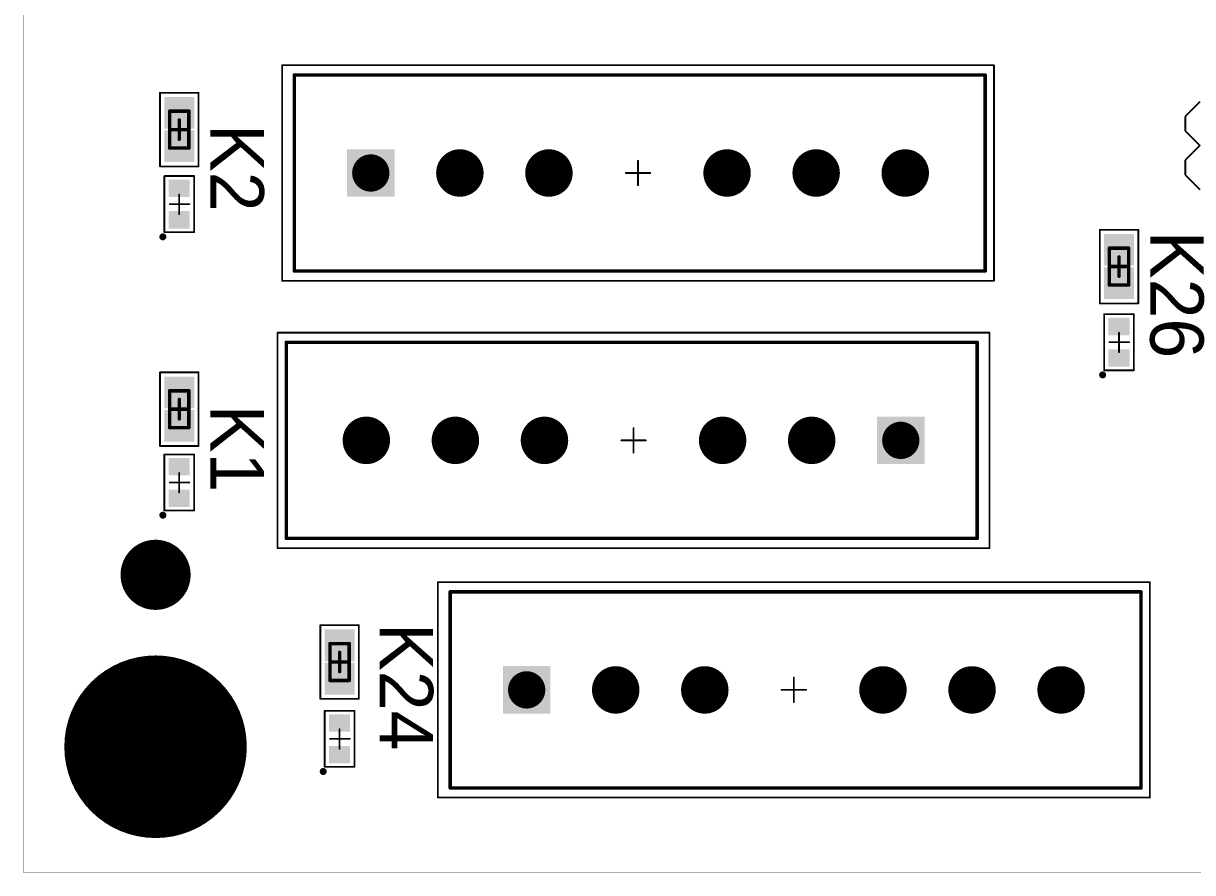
# Model space of a CAD drawing. Header units: millimetres. Extents: x 0 to 100, y 0 to 100.
# Drawn here: x 0 to 33.34, y 0 to 24.2 of the extents above; entities that cross this region are included whole.
import ezdxf

# ---------------------------------------------------------------- set-up
doc = ezdxf.new("R2010")
doc.units = ezdxf.units.MM
for name, color, linetype in [('BottomLayer', 5, 'Continuous'), ('BottomSolder', 6, 'Continuous'), ('Mechanical1', 6, 'Continuous'), ('Mechanical13', 56, 'Continuous'), ('Mechanical15', 56, 'Continuous'), ('MidLayer14', 9, 'Continuous'), ('MultiLayer', 9, 'Continuous'), ('PadHoleLayer', 156, 'Continuous'), ('TopLayer', 1, 'Continuous'), ('TopOverlay', 2, 'Continuous'), ('TopPaste', 8, 'Continuous'), ('TopSolder', 216, 'Continuous')]:
    doc.layers.add(name, color=color, linetype=linetype)

msp = doc.modelspace()

# ---------------------------------------------------------------- linework, layer by layer
at = {"layer": 'BottomLayer'}
for points, const_width in [([(12.158, 19.939, 1), (12.734, 19.939, 1)], 0.575), ([(14.698, 19.939, 1), (15.274, 19.939, 1)], 0.575), ([(19.778, 19.939, 1), (20.354, 19.939, 1)], 0.575), ([(22.318, 19.939, 1), (22.894, 19.939, 1)], 0.575), ([(24.858, 19.939, 1), (25.434, 19.939, 1)], 0.575), ([(9.491, 12.319, 1), (10.067, 12.319, 1)], 0.575), ([(12.031, 12.319, 1), (12.607, 12.319, 1)], 0.575), ([(14.571, 12.319, 1), (15.147, 12.319, 1)], 0.575), ([(19.651, 12.319, 1), (20.227, 12.319, 1)], 0.575), ([(22.191, 12.319, 1), (22.767, 12.319, 1)], 0.575), ([(2.519, 3.587, 1), (5.019, 3.587, 1)], 2.5), ([(16.603, 5.207, 1), (17.179, 5.207, 1)], 0.575), ([(19.143, 5.207, 1), (19.719, 5.207, 1)], 0.575), ([(24.223, 5.207, 1), (24.799, 5.207, 1)], 0.575), ([(26.763, 5.207, 1), (27.339, 5.207, 1)], 0.575), ([(29.303, 5.207, 1), (29.879, 5.207, 1)], 0.575)]:
    msp.add_lwpolyline(points, format="xyb", close=True, dxfattribs=dict(at, const_width=const_width))
for points in [[(9.331, 20.514), (9.331, 19.364), (10.481, 20.514), (10.481, 19.364)], [(25.594, 11.744), (25.594, 12.894), (24.444, 11.744), (24.444, 12.894)], [(13.776, 5.782), (13.776, 4.632), (14.926, 5.782), (14.926, 4.632)]]:
    msp.add_solid(points, dxfattribs=at)
at = {"layer": 'BottomSolder'}
for points, const_width in [([(12.108, 19.939, 1), (12.784, 19.939, 1)], 0.677), ([(14.648, 19.939, 1), (15.324, 19.939, 1)], 0.677), ([(19.728, 19.939, 1), (20.404, 19.939, 1)], 0.677), ([(22.268, 19.939, 1), (22.944, 19.939, 1)], 0.677), ([(24.808, 19.939, 1), (25.484, 19.939, 1)], 0.677), ([(9.441, 12.319, 1), (10.117, 12.319, 1)], 0.677), ([(11.981, 12.319, 1), (12.657, 12.319, 1)], 0.677), ([(14.521, 12.319, 1), (15.197, 12.319, 1)], 0.677), ([(19.601, 12.319, 1), (20.277, 12.319, 1)], 0.677), ([(22.141, 12.319, 1), (22.817, 12.319, 1)], 0.677), ([(2.468, 3.587, 1), (5.07, 3.587, 1)], 2.602), ([(16.553, 5.207, 1), (17.229, 5.207, 1)], 0.677), ([(19.093, 5.207, 1), (19.769, 5.207, 1)], 0.677), ([(24.173, 5.207, 1), (24.849, 5.207, 1)], 0.677), ([(26.713, 5.207, 1), (27.389, 5.207, 1)], 0.677), ([(29.253, 5.207, 1), (29.929, 5.207, 1)], 0.677)]:
    msp.add_lwpolyline(points, format="xyb", close=True, dxfattribs=dict(at, const_width=const_width))
for points in [[(9.229, 20.616), (9.229, 19.262), (10.583, 20.616), (10.583, 19.262)], [(25.696, 11.642), (25.696, 12.996), (24.342, 11.642), (24.342, 12.996)], [(13.674, 5.884), (13.674, 4.53), (15.028, 5.884), (15.028, 4.53)]]:
    msp.add_solid(points, dxfattribs=at)
at = {"layer": 'Mechanical1', "const_width": 0.0127}
for points in [[(0.006, 0.006), (0.006, 100.006)], [(0.006, 0.006), (100.006, 0.006)]]:
    msp.add_lwpolyline(points, dxfattribs=at)
at = {"layer": 'Mechanical1', "const_width": 0.00635}
msp.add_lwpolyline([(0.003, 0.006, 1), (0.01, 0.006, 1)], format="xyb", close=True, dxfattribs=at)
msp.add_lwpolyline([(0.003, 0.006, 1), (0.01, 0.006, 1)], format="xyb", close=True, dxfattribs=at)
msp.add_lwpolyline([(0.003, 0.006, 1), (0.01, 0.006, 1)], format="xyb", close=True, dxfattribs=at)
msp.add_lwpolyline([(0.003, 0.006, 1), (0.01, 0.006, 1)], format="xyb", close=True, dxfattribs=at)
at = {"layer": 'Mechanical13'}
for points, const_width in [([(7.726, 17.145), (7.726, 22.733)], 0.1), ([(7.726, 22.733), (27.426, 22.733)], 0.1), ([(27.426, 17.145), (27.426, 22.733)], 0.1), ([(4.17, 21.701), (4.72, 21.701)], 0.1), ([(4.17, 20.651), (4.17, 21.701)], 0.1), ([(4.72, 20.651), (4.72, 21.701)], 0.1), ([(4.17, 20.651), (4.72, 20.651)], 0.1), ([(4.02, 18.253), (4.02, 19.853)], 0.05), ([(4.02, 19.853), (4.87, 19.853)], 0.05), ([(4.87, 18.253), (4.87, 19.853)], 0.05), ([(4.02, 18.253), (4.87, 18.253)], 0.05), ([(30.967, 17.797), (31.517, 17.797)], 0.1), ([(30.967, 16.747), (30.967, 17.797)], 0.1), ([(31.517, 16.747), (31.517, 17.797)], 0.1), ([(7.726, 17.145), (27.426, 17.145)], 0.1), ([(30.967, 16.747), (31.517, 16.747)], 0.1), ([(30.817, 14.316), (30.817, 15.916)], 0.05), ([(30.817, 15.916), (31.667, 15.916)], 0.05), ([(31.667, 14.316), (31.667, 15.916)], 0.05), ([(7.499, 15.113), (27.199, 15.113)], 0.1), ([(7.499, 9.525), (7.499, 15.113)], 0.1), ([(27.199, 9.525), (27.199, 15.113)], 0.1), ([(30.817, 14.316), (31.667, 14.316)], 0.05), ([(4.17, 13.733), (4.72, 13.733)], 0.1), ([(4.17, 12.683), (4.17, 13.733)], 0.1), ([(4.72, 12.683), (4.72, 13.733)], 0.1), ([(4.17, 12.683), (4.72, 12.683)], 0.1), ([(4.02, 10.318), (4.02, 11.918)], 0.05), ([(4.02, 11.918), (4.87, 11.918)], 0.05), ([(4.87, 10.318), (4.87, 11.918)], 0.05), ([(4.02, 10.318), (4.87, 10.318)], 0.05), ([(7.499, 9.525), (27.199, 9.525)], 0.1), ([(12.171, 2.413), (12.171, 8.001)], 0.1), ([(12.171, 8.001), (31.871, 8.001)], 0.1), ([(31.871, 2.413), (31.871, 8.001)], 0.1), ([(8.742, 6.527), (9.292, 6.527)], 0.1), ([(8.742, 5.477), (8.742, 6.527)], 0.1), ([(9.292, 5.477), (9.292, 6.527)], 0.1), ([(8.742, 5.477), (9.292, 5.477)], 0.1), ([(8.592, 3.013), (8.592, 4.613)], 0.05), ([(8.592, 4.613), (9.442, 4.613)], 0.05), ([(9.442, 3.013), (9.442, 4.613)], 0.05), ([(8.592, 3.013), (9.442, 3.013)], 0.05), ([(12.171, 2.413), (31.871, 2.413)], 0.1)]:
    msp.add_lwpolyline(points, dxfattribs=dict(at, const_width=const_width))
for points, const_width in [([(7.701, 22.733, 1), (7.751, 22.733, 1)], 0.05), ([(7.701, 22.733, 1), (7.751, 22.733, 1)], 0.05), ([(27.401, 22.733, 1), (27.451, 22.733, 1)], 0.05), ([(27.401, 22.733, 1), (27.451, 22.733, 1)], 0.05), ([(4.145, 21.701, 1), (4.195, 21.701, 1)], 0.05), ([(4.145, 21.701, 1), (4.195, 21.701, 1)], 0.05), ([(4.695, 21.701, 1), (4.745, 21.701, 1)], 0.05), ([(4.695, 21.701, 1), (4.745, 21.701, 1)], 0.05), ([(4.145, 20.651, 1), (4.195, 20.651, 1)], 0.05), ([(4.145, 20.651, 1), (4.195, 20.651, 1)], 0.05), ([(4.695, 20.651, 1), (4.745, 20.651, 1)], 0.05), ([(4.695, 20.651, 1), (4.745, 20.651, 1)], 0.05), ([(4.008, 19.853, 1), (4.032, 19.853, 1)], 0.025), ([(4.008, 19.853, 1), (4.032, 19.853, 1)], 0.025), ([(4.858, 19.853, 1), (4.882, 19.853, 1)], 0.025), ([(4.858, 19.853, 1), (4.882, 19.853, 1)], 0.025), ([(4.008, 18.253, 1), (4.032, 18.253, 1)], 0.025), ([(4.008, 18.253, 1), (4.032, 18.253, 1)], 0.025), ([(4.858, 18.253, 1), (4.882, 18.253, 1)], 0.025), ([(4.858, 18.253, 1), (4.882, 18.253, 1)], 0.025), ([(30.942, 17.797, 1), (30.992, 17.797, 1)], 0.05), ([(30.942, 17.797, 1), (30.992, 17.797, 1)], 0.05), ([(31.492, 17.797, 1), (31.542, 17.797, 1)], 0.05), ([(31.492, 17.797, 1), (31.542, 17.797, 1)], 0.05), ([(7.701, 17.145, 1), (7.751, 17.145, 1)], 0.05), ([(7.701, 17.145, 1), (7.751, 17.145, 1)], 0.05), ([(27.401, 17.145, 1), (27.451, 17.145, 1)], 0.05), ([(27.401, 17.145, 1), (27.451, 17.145, 1)], 0.05), ([(30.942, 16.747, 1), (30.992, 16.747, 1)], 0.05), ([(30.942, 16.747, 1), (30.992, 16.747, 1)], 0.05), ([(31.492, 16.747, 1), (31.542, 16.747, 1)], 0.05), ([(31.492, 16.747, 1), (31.542, 16.747, 1)], 0.05), ([(30.805, 15.916, 1), (30.829, 15.916, 1)], 0.025), ([(30.805, 15.916, 1), (30.829, 15.916, 1)], 0.025), ([(31.655, 15.916, 1), (31.679, 15.916, 1)], 0.025), ([(31.655, 15.916, 1), (31.679, 15.916, 1)], 0.025), ([(7.474, 15.113, 1), (7.524, 15.113, 1)], 0.05), ([(7.474, 15.113, 1), (7.524, 15.113, 1)], 0.05), ([(27.174, 15.113, 1), (27.224, 15.113, 1)], 0.05), ([(27.174, 15.113, 1), (27.224, 15.113, 1)], 0.05), ([(30.805, 14.316, 1), (30.829, 14.316, 1)], 0.025), ([(30.805, 14.316, 1), (30.829, 14.316, 1)], 0.025), ([(31.655, 14.316, 1), (31.679, 14.316, 1)], 0.025), ([(31.655, 14.316, 1), (31.679, 14.316, 1)], 0.025), ([(4.145, 13.733, 1), (4.195, 13.733, 1)], 0.05), ([(4.145, 13.733, 1), (4.195, 13.733, 1)], 0.05), ([(4.695, 13.733, 1), (4.745, 13.733, 1)], 0.05), ([(4.695, 13.733, 1), (4.745, 13.733, 1)], 0.05), ([(4.145, 12.683, 1), (4.195, 12.683, 1)], 0.05), ([(4.145, 12.683, 1), (4.195, 12.683, 1)], 0.05), ([(4.695, 12.683, 1), (4.745, 12.683, 1)], 0.05), ([(4.695, 12.683, 1), (4.745, 12.683, 1)], 0.05), ([(4.008, 11.918, 1), (4.032, 11.918, 1)], 0.025), ([(4.008, 11.918, 1), (4.032, 11.918, 1)], 0.025), ([(4.858, 11.918, 1), (4.882, 11.918, 1)], 0.025), ([(4.858, 11.918, 1), (4.882, 11.918, 1)], 0.025), ([(4.008, 10.318, 1), (4.032, 10.318, 1)], 0.025), ([(4.008, 10.318, 1), (4.032, 10.318, 1)], 0.025), ([(4.858, 10.318, 1), (4.882, 10.318, 1)], 0.025), ([(4.858, 10.318, 1), (4.882, 10.318, 1)], 0.025), ([(7.474, 9.525, 1), (7.524, 9.525, 1)], 0.05), ([(7.474, 9.525, 1), (7.524, 9.525, 1)], 0.05), ([(27.174, 9.525, 1), (27.224, 9.525, 1)], 0.05), ([(27.174, 9.525, 1), (27.224, 9.525, 1)], 0.05), ([(12.146, 8.001, 1), (12.196, 8.001, 1)], 0.05), ([(12.146, 8.001, 1), (12.196, 8.001, 1)], 0.05), ([(31.846, 8.001, 1), (31.896, 8.001, 1)], 0.05), ([(31.846, 8.001, 1), (31.896, 8.001, 1)], 0.05), ([(8.717, 6.527, 1), (8.767, 6.527, 1)], 0.05), ([(8.717, 6.527, 1), (8.767, 6.527, 1)], 0.05), ([(9.267, 6.527, 1), (9.317, 6.527, 1)], 0.05), ([(9.267, 6.527, 1), (9.317, 6.527, 1)], 0.05), ([(8.717, 5.477, 1), (8.767, 5.477, 1)], 0.05), ([(8.717, 5.477, 1), (8.767, 5.477, 1)], 0.05), ([(9.267, 5.477, 1), (9.317, 5.477, 1)], 0.05), ([(9.267, 5.477, 1), (9.317, 5.477, 1)], 0.05), ([(8.58, 4.613, 1), (8.604, 4.613, 1)], 0.025), ([(8.58, 4.613, 1), (8.604, 4.613, 1)], 0.025), ([(9.43, 4.613, 1), (9.454, 4.613, 1)], 0.025), ([(9.43, 4.613, 1), (9.454, 4.613, 1)], 0.025), ([(8.58, 3.013, 1), (8.604, 3.013, 1)], 0.025), ([(8.58, 3.013, 1), (8.604, 3.013, 1)], 0.025), ([(9.43, 3.013, 1), (9.454, 3.013, 1)], 0.025), ([(9.43, 3.013, 1), (9.454, 3.013, 1)], 0.025), ([(12.146, 2.413, 1), (12.196, 2.413, 1)], 0.05), ([(12.146, 2.413, 1), (12.196, 2.413, 1)], 0.05), ([(31.846, 2.413, 1), (31.896, 2.413, 1)], 0.05), ([(31.846, 2.413, 1), (31.896, 2.413, 1)], 0.05)]:
    msp.add_lwpolyline(points, format="xyb", close=True, dxfattribs=dict(at, const_width=const_width))
at = {"layer": 'Mechanical15'}
for points, const_width in [([(7.376, 16.869), (7.376, 23.009)], 0.05), ([(7.376, 23.009), (27.676, 23.009)], 0.05), ([(27.676, 16.869), (27.676, 23.009)], 0.05), ([(3.895, 22.226), (4.995, 22.226)], 0.05), ([(3.895, 20.126), (3.895, 22.226)], 0.05), ([(4.995, 20.126), (4.995, 22.226)], 0.05), ([(4.445, 20.901), (4.445, 21.451)], 0.1), ([(4.17, 21.176), (4.72, 21.176)], 0.1), ([(3.895, 20.126), (4.995, 20.126)], 0.05), ([(17.526, 19.589), (17.526, 20.289)], 0.05), ([(4.02, 19.853), (4.87, 19.853)], 0.05), ([(4.02, 18.253), (4.02, 19.853)], 0.05), ([(4.87, 18.253), (4.87, 19.853)], 0.05), ([(17.176, 19.939), (17.876, 19.939)], 0.05), ([(4.445, 18.766), (4.445, 19.326)], 0.05), ([(4.172, 19.053), (4.732, 19.053)], 0.05), ([(30.692, 18.322), (31.792, 18.322)], 0.05), ([(30.692, 16.222), (30.692, 18.322)], 0.05), ([(31.792, 16.222), (31.792, 18.322)], 0.05), ([(4.02, 18.253), (4.87, 18.253)], 0.05), ([(31.242, 16.997), (31.242, 17.547)], 0.1), ([(30.967, 17.272), (31.517, 17.272)], 0.1), ([(7.376, 16.869), (27.676, 16.869)], 0.05), ([(30.692, 16.222), (31.792, 16.222)], 0.05), ([(30.817, 15.916), (31.667, 15.916)], 0.05), ([(30.817, 14.316), (30.817, 15.916)], 0.05), ([(31.667, 14.316), (31.667, 15.916)], 0.05), ([(7.249, 9.249), (7.249, 15.389)], 0.05), ([(7.249, 15.389), (27.549, 15.389)], 0.05), ([(27.549, 9.249), (27.549, 15.389)], 0.05), ([(31.242, 14.829), (31.242, 15.389)], 0.05), ([(30.969, 15.116), (31.529, 15.116)], 0.05), ([(30.817, 14.316), (31.667, 14.316)], 0.05), ([(3.895, 14.258), (4.995, 14.258)], 0.05), ([(3.895, 12.158), (3.895, 14.258)], 0.05), ([(4.995, 12.158), (4.995, 14.258)], 0.05), ([(4.445, 12.933), (4.445, 13.483)], 0.1), ([(4.17, 13.208), (4.72, 13.208)], 0.1), ([(17.399, 11.969), (17.399, 12.669)], 0.05), ([(17.049, 12.319), (17.749, 12.319)], 0.05), ([(3.895, 12.158), (4.995, 12.158)], 0.05), ([(4.02, 11.918), (4.87, 11.918)], 0.05), ([(4.02, 10.318), (4.02, 11.918)], 0.05), ([(4.87, 10.318), (4.87, 11.918)], 0.05), ([(4.445, 10.831), (4.445, 11.391)], 0.05), ([(4.172, 11.118), (4.732, 11.118)], 0.05), ([(4.02, 10.318), (4.87, 10.318)], 0.05), ([(7.249, 9.249), (27.549, 9.249)], 0.05), ([(11.821, 2.137), (11.821, 8.277)], 0.05), ([(11.821, 8.277), (32.121, 8.277)], 0.05), ([(32.121, 2.137), (32.121, 8.277)], 0.05), ([(8.467, 7.052), (9.567, 7.052)], 0.05), ([(8.467, 4.952), (8.467, 7.052)], 0.05), ([(9.567, 4.952), (9.567, 7.052)], 0.05), ([(8.742, 6.002), (9.292, 6.002)], 0.1), ([(9.017, 5.727), (9.017, 6.277)], 0.1), ([(21.971, 4.857), (21.971, 5.557)], 0.05), ([(21.621, 5.207), (22.321, 5.207)], 0.05), ([(8.467, 4.952), (9.567, 4.952)], 0.05), ([(8.592, 4.613), (9.442, 4.613)], 0.05), ([(8.592, 3.013), (8.592, 4.613)], 0.05), ([(9.442, 3.013), (9.442, 4.613)], 0.05), ([(9.017, 3.526), (9.017, 4.086)], 0.05), ([(8.744, 3.813), (9.304, 3.813)], 0.05), ([(8.592, 3.013), (9.442, 3.013)], 0.05), ([(11.821, 2.137), (32.121, 2.137)], 0.05)]:
    msp.add_lwpolyline(points, dxfattribs=dict(at, const_width=const_width))
for points, const_width in [([(7.363, 23.009, 1), (7.388, 23.009, 1)], 0.025), ([(7.363, 23.009, 1), (7.388, 23.009, 1)], 0.025), ([(27.664, 23.009, 1), (27.689, 23.009, 1)], 0.025), ([(27.664, 23.009, 1), (27.689, 23.009, 1)], 0.025), ([(3.883, 22.226, 1), (3.908, 22.226, 1)], 0.025), ([(3.883, 22.226, 1), (3.908, 22.226, 1)], 0.025), ([(4.983, 22.226, 1), (5.008, 22.226, 1)], 0.025), ([(4.983, 22.226, 1), (5.008, 22.226, 1)], 0.025), ([(4.42, 21.451, 1), (4.47, 21.451, 1)], 0.05), ([(4.145, 21.176, 1), (4.195, 21.176, 1)], 0.05), ([(4.695, 21.176, 1), (4.745, 21.176, 1)], 0.05), ([(4.42, 20.901, 1), (4.47, 20.901, 1)], 0.05), ([(3.883, 20.126, 1), (3.908, 20.126, 1)], 0.025), ([(3.883, 20.126, 1), (3.908, 20.126, 1)], 0.025), ([(4.983, 20.126, 1), (5.008, 20.126, 1)], 0.025), ([(4.983, 20.126, 1), (5.008, 20.126, 1)], 0.025), ([(17.513, 20.289, 1), (17.539, 20.289, 1)], 0.025), ([(4.008, 19.853, 1), (4.032, 19.853, 1)], 0.025), ([(4.008, 19.853, 1), (4.032, 19.853, 1)], 0.025), ([(4.858, 19.853, 1), (4.882, 19.853, 1)], 0.025), ([(4.858, 19.853, 1), (4.882, 19.853, 1)], 0.025), ([(17.163, 19.939, 1), (17.188, 19.939, 1)], 0.025), ([(17.864, 19.939, 1), (17.889, 19.939, 1)], 0.025), ([(4.433, 19.326, 1), (4.457, 19.326, 1)], 0.025), ([(17.513, 19.589, 1), (17.539, 19.589, 1)], 0.025), ([(4.16, 19.053, 1), (4.185, 19.053, 1)], 0.025), ([(4.72, 19.053, 1), (4.745, 19.053, 1)], 0.025), ([(4.433, 18.766, 1), (4.457, 18.766, 1)], 0.025), ([(30.68, 18.322, 1), (30.705, 18.322, 1)], 0.025), ([(30.68, 18.322, 1), (30.705, 18.322, 1)], 0.025), ([(31.78, 18.322, 1), (31.805, 18.322, 1)], 0.025), ([(31.78, 18.322, 1), (31.805, 18.322, 1)], 0.025), ([(4.008, 18.253, 1), (4.032, 18.253, 1)], 0.025), ([(4.008, 18.253, 1), (4.032, 18.253, 1)], 0.025), ([(4.858, 18.253, 1), (4.882, 18.253, 1)], 0.025), ([(4.858, 18.253, 1), (4.882, 18.253, 1)], 0.025), ([(31.217, 17.547, 1), (31.267, 17.547, 1)], 0.05), ([(30.942, 17.272, 1), (30.992, 17.272, 1)], 0.05), ([(31.217, 16.997, 1), (31.267, 16.997, 1)], 0.05), ([(31.492, 17.272, 1), (31.542, 17.272, 1)], 0.05), ([(7.363, 16.869, 1), (7.388, 16.869, 1)], 0.025), ([(7.363, 16.869, 1), (7.388, 16.869, 1)], 0.025), ([(27.664, 16.869, 1), (27.689, 16.869, 1)], 0.025), ([(27.664, 16.869, 1), (27.689, 16.869, 1)], 0.025), ([(30.68, 16.222, 1), (30.705, 16.222, 1)], 0.025), ([(30.68, 16.222, 1), (30.705, 16.222, 1)], 0.025), ([(31.78, 16.222, 1), (31.805, 16.222, 1)], 0.025), ([(31.78, 16.222, 1), (31.805, 16.222, 1)], 0.025), ([(30.805, 15.916, 1), (30.829, 15.916, 1)], 0.025), ([(30.805, 15.916, 1), (30.829, 15.916, 1)], 0.025), ([(31.655, 15.916, 1), (31.679, 15.916, 1)], 0.025), ([(31.655, 15.916, 1), (31.679, 15.916, 1)], 0.025), ([(7.236, 15.389, 1), (7.261, 15.389, 1)], 0.025), ([(7.236, 15.389, 1), (7.261, 15.389, 1)], 0.025), ([(27.537, 15.389, 1), (27.562, 15.389, 1)], 0.025), ([(27.537, 15.389, 1), (27.562, 15.389, 1)], 0.025), ([(31.23, 15.389, 1), (31.254, 15.389, 1)], 0.025), ([(30.957, 15.116, 1), (30.982, 15.116, 1)], 0.025), ([(31.517, 15.116, 1), (31.542, 15.116, 1)], 0.025), ([(31.23, 14.829, 1), (31.254, 14.829, 1)], 0.025), ([(30.805, 14.316, 1), (30.829, 14.316, 1)], 0.025), ([(30.805, 14.316, 1), (30.829, 14.316, 1)], 0.025), ([(31.655, 14.316, 1), (31.679, 14.316, 1)], 0.025), ([(31.655, 14.316, 1), (31.679, 14.316, 1)], 0.025), ([(3.883, 14.258, 1), (3.908, 14.258, 1)], 0.025), ([(3.883, 14.258, 1), (3.908, 14.258, 1)], 0.025), ([(4.983, 14.258, 1), (5.008, 14.258, 1)], 0.025), ([(4.983, 14.258, 1), (5.008, 14.258, 1)], 0.025), ([(4.42, 13.483, 1), (4.47, 13.483, 1)], 0.05), ([(4.145, 13.208, 1), (4.195, 13.208, 1)], 0.05), ([(4.695, 13.208, 1), (4.745, 13.208, 1)], 0.05), ([(4.42, 12.933, 1), (4.47, 12.933, 1)], 0.05), ([(17.386, 12.669, 1), (17.412, 12.669, 1)], 0.025), ([(17.036, 12.319, 1), (17.061, 12.319, 1)], 0.025), ([(17.737, 12.319, 1), (17.762, 12.319, 1)], 0.025), ([(3.883, 12.158, 1), (3.908, 12.158, 1)], 0.025), ([(3.883, 12.158, 1), (3.908, 12.158, 1)], 0.025), ([(4.983, 12.158, 1), (5.008, 12.158, 1)], 0.025), ([(4.983, 12.158, 1), (5.008, 12.158, 1)], 0.025), ([(4.008, 11.918, 1), (4.032, 11.918, 1)], 0.025), ([(4.008, 11.918, 1), (4.032, 11.918, 1)], 0.025), ([(4.858, 11.918, 1), (4.882, 11.918, 1)], 0.025), ([(4.858, 11.918, 1), (4.882, 11.918, 1)], 0.025), ([(17.386, 11.969, 1), (17.412, 11.969, 1)], 0.025), ([(4.433, 11.391, 1), (4.457, 11.391, 1)], 0.025), ([(4.16, 11.118, 1), (4.185, 11.118, 1)], 0.025), ([(4.72, 11.118, 1), (4.745, 11.118, 1)], 0.025), ([(4.433, 10.831, 1), (4.457, 10.831, 1)], 0.025), ([(4.008, 10.318, 1), (4.032, 10.318, 1)], 0.025), ([(4.008, 10.318, 1), (4.032, 10.318, 1)], 0.025), ([(4.858, 10.318, 1), (4.882, 10.318, 1)], 0.025), ([(4.858, 10.318, 1), (4.882, 10.318, 1)], 0.025), ([(7.236, 9.249, 1), (7.261, 9.249, 1)], 0.025), ([(7.236, 9.249, 1), (7.261, 9.249, 1)], 0.025), ([(27.537, 9.249, 1), (27.562, 9.249, 1)], 0.025), ([(27.537, 9.249, 1), (27.562, 9.249, 1)], 0.025), ([(11.808, 8.277, 1), (11.833, 8.277, 1)], 0.025), ([(11.808, 8.277, 1), (11.833, 8.277, 1)], 0.025), ([(32.109, 8.277, 1), (32.134, 8.277, 1)], 0.025), ([(32.109, 8.277, 1), (32.134, 8.277, 1)], 0.025), ([(8.455, 7.052, 1), (8.48, 7.052, 1)], 0.025), ([(8.455, 7.052, 1), (8.48, 7.052, 1)], 0.025), ([(9.555, 7.052, 1), (9.58, 7.052, 1)], 0.025), ([(9.555, 7.052, 1), (9.58, 7.052, 1)], 0.025), ([(8.717, 6.002, 1), (8.767, 6.002, 1)], 0.05), ([(8.992, 6.277, 1), (9.042, 6.277, 1)], 0.05), ([(9.267, 6.002, 1), (9.317, 6.002, 1)], 0.05), ([(8.992, 5.727, 1), (9.042, 5.727, 1)], 0.05), ([(21.958, 5.557, 1), (21.984, 5.557, 1)], 0.025), ([(21.608, 5.207, 1), (21.633, 5.207, 1)], 0.025), ([(22.309, 5.207, 1), (22.334, 5.207, 1)], 0.025), ([(8.455, 4.952, 1), (8.48, 4.952, 1)], 0.025), ([(8.455, 4.952, 1), (8.48, 4.952, 1)], 0.025), ([(9.555, 4.952, 1), (9.58, 4.952, 1)], 0.025), ([(9.555, 4.952, 1), (9.58, 4.952, 1)], 0.025), ([(21.958, 4.857, 1), (21.984, 4.857, 1)], 0.025), ([(8.58, 4.613, 1), (8.604, 4.613, 1)], 0.025), ([(8.58, 4.613, 1), (8.604, 4.613, 1)], 0.025), ([(9.43, 4.613, 1), (9.454, 4.613, 1)], 0.025), ([(9.43, 4.613, 1), (9.454, 4.613, 1)], 0.025), ([(9.005, 4.086, 1), (9.029, 4.086, 1)], 0.025), ([(8.732, 3.813, 1), (8.757, 3.813, 1)], 0.025), ([(9.292, 3.813, 1), (9.317, 3.813, 1)], 0.025), ([(9.005, 3.526, 1), (9.029, 3.526, 1)], 0.025), ([(8.58, 3.013, 1), (8.604, 3.013, 1)], 0.025), ([(8.58, 3.013, 1), (8.604, 3.013, 1)], 0.025), ([(9.43, 3.013, 1), (9.454, 3.013, 1)], 0.025), ([(9.43, 3.013, 1), (9.454, 3.013, 1)], 0.025), ([(11.808, 2.137, 1), (11.833, 2.137, 1)], 0.025), ([(11.808, 2.137, 1), (11.833, 2.137, 1)], 0.025), ([(32.109, 2.137, 1), (32.134, 2.137, 1)], 0.025), ([(32.109, 2.137, 1), (32.134, 2.137, 1)], 0.025)]:
    msp.add_lwpolyline(points, format="xyb", close=True, dxfattribs=dict(at, const_width=const_width))
at = {"layer": 'MidLayer14'}
for points, const_width in [([(9.64, 19.939, 1), (10.172, 19.939, 1)], 0.531), ([(12.158, 19.939, 1), (12.734, 19.939, 1)], 0.575), ([(14.698, 19.939, 1), (15.274, 19.939, 1)], 0.575), ([(19.778, 19.939, 1), (20.354, 19.939, 1)], 0.575), ([(22.318, 19.939, 1), (22.894, 19.939, 1)], 0.575), ([(24.858, 19.939, 1), (25.434, 19.939, 1)], 0.575), ([(9.491, 12.319, 1), (10.067, 12.319, 1)], 0.575), ([(12.031, 12.319, 1), (12.607, 12.319, 1)], 0.575), ([(14.571, 12.319, 1), (15.147, 12.319, 1)], 0.575), ([(19.651, 12.319, 1), (20.227, 12.319, 1)], 0.575), ([(22.191, 12.319, 1), (22.767, 12.319, 1)], 0.575), ([(24.753, 12.319, 1), (25.285, 12.319, 1)], 0.531), ([(2.519, 3.587, 1), (5.019, 3.587, 1)], 2.5), ([(14.085, 5.207, 1), (14.617, 5.207, 1)], 0.531), ([(16.603, 5.207, 1), (17.179, 5.207, 1)], 0.575), ([(19.143, 5.207, 1), (19.719, 5.207, 1)], 0.575), ([(24.223, 5.207, 1), (24.799, 5.207, 1)], 0.575), ([(26.763, 5.207, 1), (27.339, 5.207, 1)], 0.575), ([(29.303, 5.207, 1), (29.879, 5.207, 1)], 0.575)]:
    msp.add_lwpolyline(points, format="xyb", close=True, dxfattribs=dict(at, const_width=const_width))
at = {"layer": 'MultiLayer', "const_width": 0.575}
for points in [[(12.158, 19.939, 1), (12.734, 19.939, 1)], [(14.698, 19.939, 1), (15.274, 19.939, 1)], [(19.778, 19.939, 1), (20.354, 19.939, 1)], [(22.318, 19.939, 1), (22.894, 19.939, 1)], [(24.858, 19.939, 1), (25.434, 19.939, 1)], [(9.491, 12.319, 1), (10.067, 12.319, 1)], [(12.031, 12.319, 1), (12.607, 12.319, 1)], [(14.571, 12.319, 1), (15.147, 12.319, 1)], [(19.651, 12.319, 1), (20.227, 12.319, 1)], [(22.191, 12.319, 1), (22.767, 12.319, 1)]]:
    msp.add_lwpolyline(points, format="xyb", close=True, dxfattribs=at)
at = {"layer": 'PadHoleLayer'}
for points, const_width in [([(9.718, 19.939, 1), (10.094, 19.939, 1)], 0.375), ([(12.258, 19.939, 1), (12.634, 19.939, 1)], 0.375), ([(14.798, 19.939, 1), (15.174, 19.939, 1)], 0.375), ([(19.878, 19.939, 1), (20.254, 19.939, 1)], 0.375), ([(22.418, 19.939, 1), (22.794, 19.939, 1)], 0.375), ([(24.958, 19.939, 1), (25.334, 19.939, 1)], 0.375), ([(9.591, 12.319, 1), (9.967, 12.319, 1)], 0.375), ([(12.131, 12.319, 1), (12.507, 12.319, 1)], 0.375), ([(14.671, 12.319, 1), (15.047, 12.319, 1)], 0.375), ([(19.751, 12.319, 1), (20.127, 12.319, 1)], 0.375), ([(22.291, 12.319, 1), (22.667, 12.319, 1)], 0.375), ([(24.831, 12.319, 1), (25.207, 12.319, 1)], 0.375), ([(14.163, 5.207, 1), (14.539, 5.207, 1)], 0.375), ([(16.703, 5.207, 1), (17.079, 5.207, 1)], 0.375), ([(19.243, 5.207, 1), (19.619, 5.207, 1)], 0.375), ([(24.323, 5.207, 1), (24.699, 5.207, 1)], 0.375), ([(26.863, 5.207, 1), (27.239, 5.207, 1)], 0.375), ([(29.403, 5.207, 1), (29.779, 5.207, 1)], 0.375), ([(3.219, 3.587, 1), (4.319, 3.587, 1)], 1.1)]:
    msp.add_lwpolyline(points, format="xyb", close=True, dxfattribs=dict(at, const_width=const_width))
at = {"layer": 'TopLayer'}
msp.add_line((3.769, 8.487), (3.769, 8.487), dxfattribs=at)
for points, const_width in [([(12.158, 19.939, 1), (12.734, 19.939, 1)], 0.575), ([(14.698, 19.939, 1), (15.274, 19.939, 1)], 0.575), ([(19.778, 19.939, 1), (20.354, 19.939, 1)], 0.575), ([(22.318, 19.939, 1), (22.894, 19.939, 1)], 0.575), ([(24.858, 19.939, 1), (25.434, 19.939, 1)], 0.575), ([(9.491, 12.319, 1), (10.067, 12.319, 1)], 0.575), ([(12.031, 12.319, 1), (12.607, 12.319, 1)], 0.575), ([(14.571, 12.319, 1), (15.147, 12.319, 1)], 0.575), ([(19.651, 12.319, 1), (20.227, 12.319, 1)], 0.575), ([(22.191, 12.319, 1), (22.767, 12.319, 1)], 0.575), ([(4.269, 8.487, 1), (3.269, 8.487, 1)], 1), ([(3.019, 8.487, 1), (3.519, 8.487, 1)], 0.5), ([(3.519, 8.487, 1), (4.019, 8.487, 1)], 0.5), ([(4.019, 8.487, 1), (4.519, 8.487, 1)], 0.5), ([(2.519, 3.587, 1), (5.019, 3.587, 1)], 2.5), ([(16.603, 5.207, 1), (17.179, 5.207, 1)], 0.575), ([(19.143, 5.207, 1), (19.719, 5.207, 1)], 0.575), ([(24.223, 5.207, 1), (24.799, 5.207, 1)], 0.575), ([(26.763, 5.207, 1), (27.339, 5.207, 1)], 0.575), ([(29.303, 5.207, 1), (29.879, 5.207, 1)], 0.575)]:
    msp.add_lwpolyline(points, format="xyb", close=True, dxfattribs=dict(at, const_width=const_width))
for points in [[(4.12, 21.301), (4.77, 21.301), (4.12, 22.001), (4.77, 22.001)], [(4.12, 20.351), (4.77, 20.351), (4.12, 21.051), (4.77, 21.051)], [(9.331, 20.514), (9.331, 19.364), (10.481, 20.514), (10.481, 19.364)], [(4.745, 19.253), (4.745, 19.753), (4.145, 19.253), (4.145, 19.753)], [(4.745, 18.353), (4.745, 18.853), (4.145, 18.353), (4.145, 18.853)], [(30.917, 17.397), (31.567, 17.397), (30.917, 18.097), (31.567, 18.097)], [(30.917, 16.447), (31.567, 16.447), (30.917, 17.147), (31.567, 17.147)], [(31.542, 15.316), (31.542, 15.816), (30.942, 15.316), (30.942, 15.816)], [(31.542, 14.416), (31.542, 14.916), (30.942, 14.416), (30.942, 14.916)], [(4.12, 13.333), (4.77, 13.333), (4.12, 14.033), (4.77, 14.033)], [(4.12, 12.383), (4.77, 12.383), (4.12, 13.083), (4.77, 13.083)], [(25.594, 11.744), (25.594, 12.894), (24.444, 11.744), (24.444, 12.894)], [(4.745, 11.318), (4.745, 11.818), (4.145, 11.318), (4.145, 11.818)], [(4.745, 10.418), (4.745, 10.918), (4.145, 10.418), (4.145, 10.918)], [(8.692, 6.127), (9.342, 6.127), (8.692, 6.827), (9.342, 6.827)], [(8.692, 5.177), (9.342, 5.177), (8.692, 5.877), (9.342, 5.877)], [(13.776, 5.782), (13.776, 4.632), (14.926, 5.782), (14.926, 4.632)], [(9.317, 4.013), (9.317, 4.513), (8.717, 4.013), (8.717, 4.513)], [(9.317, 3.113), (9.317, 3.613), (8.717, 3.113), (8.717, 3.613)]]:
    msp.add_solid(points, dxfattribs=at)
at = {"layer": 'TopOverlay'}
for p, q in [((33.544, 21.971), (33.127, 21.554)), ((33.127, 21.554), (33.127, 21.138)), ((33.127, 21.138), (33.544, 20.721)), ((33.544, 20.721), (33.127, 20.305)), ((33.127, 20.305), (33.127, 19.888)), ((33.127, 19.888), (33.544, 19.472))]:
    msp.add_line(p, q, dxfattribs=at)
for points, const_width in [([(4.028, 18.121, 1), (3.928, 18.121, 1)], 0.1), ([(3.903, 18.121, 1), (3.953, 18.121, 1)], 0.05), ([(4.003, 18.121, 1), (4.053, 18.121, 1)], 0.05), ([(30.825, 14.184, 1), (30.725, 14.184, 1)], 0.1), ([(30.7, 14.184, 1), (30.75, 14.184, 1)], 0.05), ([(30.8, 14.184, 1), (30.85, 14.184, 1)], 0.05), ([(4.028, 10.186, 1), (3.928, 10.186, 1)], 0.1), ([(3.903, 10.186, 1), (3.953, 10.186, 1)], 0.05), ([(4.003, 10.186, 1), (4.053, 10.186, 1)], 0.05), ([(8.6, 2.881, 1), (8.5, 2.881, 1)], 0.1), ([(8.475, 2.881, 1), (8.525, 2.881, 1)], 0.05), ([(8.575, 2.881, 1), (8.625, 2.881, 1)], 0.05)]:
    msp.add_lwpolyline(points, format="xyb", close=True, dxfattribs=dict(at, const_width=const_width))
at = {"layer": 'TopPaste'}
msp.add_lwpolyline([(3.769, 8.487, 1), (3.769, 8.487, 1)], format="xyb", close=True, dxfattribs=at)
for points in [[(4.12, 21.301), (4.77, 21.301), (4.12, 22.001), (4.77, 22.001)], [(4.12, 20.351), (4.77, 20.351), (4.12, 21.051), (4.77, 21.051)], [(4.745, 19.253), (4.745, 19.753), (4.145, 19.253), (4.145, 19.753)], [(4.745, 18.353), (4.745, 18.853), (4.145, 18.353), (4.145, 18.853)], [(30.917, 17.397), (31.567, 17.397), (30.917, 18.097), (31.567, 18.097)], [(30.917, 16.447), (31.567, 16.447), (30.917, 17.147), (31.567, 17.147)], [(31.542, 15.316), (31.542, 15.816), (30.942, 15.316), (30.942, 15.816)], [(31.542, 14.416), (31.542, 14.916), (30.942, 14.416), (30.942, 14.916)], [(4.12, 13.333), (4.77, 13.333), (4.12, 14.033), (4.77, 14.033)], [(4.12, 12.383), (4.77, 12.383), (4.12, 13.083), (4.77, 13.083)], [(4.745, 11.318), (4.745, 11.818), (4.145, 11.318), (4.145, 11.818)], [(4.745, 10.418), (4.745, 10.918), (4.145, 10.418), (4.145, 10.918)], [(8.692, 6.127), (9.342, 6.127), (8.692, 6.827), (9.342, 6.827)], [(8.692, 5.177), (9.342, 5.177), (8.692, 5.877), (9.342, 5.877)], [(9.317, 4.013), (9.317, 4.513), (8.717, 4.013), (8.717, 4.513)], [(9.317, 3.113), (9.317, 3.613), (8.717, 3.113), (8.717, 3.613)]]:
    msp.add_solid(points, dxfattribs=at)
at = {"layer": 'TopSolder'}
for points, const_width in [([(12.108, 19.939, 1), (12.784, 19.939, 1)], 0.677), ([(14.648, 19.939, 1), (15.324, 19.939, 1)], 0.677), ([(19.728, 19.939, 1), (20.404, 19.939, 1)], 0.677), ([(22.268, 19.939, 1), (22.944, 19.939, 1)], 0.677), ([(24.808, 19.939, 1), (25.484, 19.939, 1)], 0.677), ([(9.441, 12.319, 1), (10.117, 12.319, 1)], 0.677), ([(11.981, 12.319, 1), (12.657, 12.319, 1)], 0.677), ([(14.521, 12.319, 1), (15.197, 12.319, 1)], 0.677), ([(19.601, 12.319, 1), (20.277, 12.319, 1)], 0.677), ([(22.141, 12.319, 1), (22.817, 12.319, 1)], 0.677), ([(3.269, 8.487, 1), (4.269, 8.487, 1)], 1), ([(2.468, 3.587, 1), (5.07, 3.587, 1)], 2.602), ([(16.553, 5.207, 1), (17.229, 5.207, 1)], 0.677), ([(19.093, 5.207, 1), (19.769, 5.207, 1)], 0.677), ([(24.173, 5.207, 1), (24.849, 5.207, 1)], 0.677), ([(26.713, 5.207, 1), (27.389, 5.207, 1)], 0.677), ([(29.253, 5.207, 1), (29.929, 5.207, 1)], 0.677)]:
    msp.add_lwpolyline(points, format="xyb", close=True, dxfattribs=dict(at, const_width=const_width))
for points in [[(4.018, 21.199), (4.872, 21.199), (4.018, 22.103), (4.872, 22.103)], [(4.018, 20.249), (4.872, 20.249), (4.018, 21.153), (4.872, 21.153)], [(9.229, 20.616), (9.229, 19.262), (10.583, 20.616), (10.583, 19.262)], [(4.745, 19.253), (4.745, 19.753), (4.145, 19.253), (4.145, 19.753)], [(4.745, 18.353), (4.745, 18.853), (4.145, 18.353), (4.145, 18.853)], [(30.815, 17.295), (31.669, 17.295), (30.815, 18.199), (31.669, 18.199)], [(30.815, 16.345), (31.669, 16.345), (30.815, 17.249), (31.669, 17.249)], [(31.542, 15.316), (31.542, 15.816), (30.942, 15.316), (30.942, 15.816)], [(31.542, 14.416), (31.542, 14.916), (30.942, 14.416), (30.942, 14.916)], [(4.018, 13.231), (4.872, 13.231), (4.018, 14.135), (4.872, 14.135)], [(4.018, 12.281), (4.872, 12.281), (4.018, 13.185), (4.872, 13.185)], [(25.696, 11.642), (25.696, 12.996), (24.342, 11.642), (24.342, 12.996)], [(4.745, 11.318), (4.745, 11.818), (4.145, 11.318), (4.145, 11.818)], [(4.745, 10.418), (4.745, 10.918), (4.145, 10.418), (4.145, 10.918)], [(8.59, 6.025), (9.444, 6.025), (8.59, 6.929), (9.444, 6.929)], [(8.59, 5.075), (9.444, 5.075), (8.59, 5.979), (9.444, 5.979)], [(13.674, 5.884), (13.674, 4.53), (15.028, 5.884), (15.028, 4.53)], [(9.317, 4.013), (9.317, 4.513), (8.717, 4.013), (8.717, 4.513)], [(9.317, 3.113), (9.317, 3.613), (8.717, 3.113), (8.717, 3.613)]]:
    msp.add_solid(points, dxfattribs=at)

# ---------------------------------------------------------------- texts
at = {"layer": 'TopOverlay'}
for s, p in [('K2', (5.334, 21.336)), ('K26', (32.131, 18.287)), ('K1', (5.334, 13.335)), ('K24', (10.16, 7.111))]:
    msp.add_text(s, height=1.524, rotation=270, dxfattribs=at).set_placement(p)

doc.saveas('drawing.dxf')
